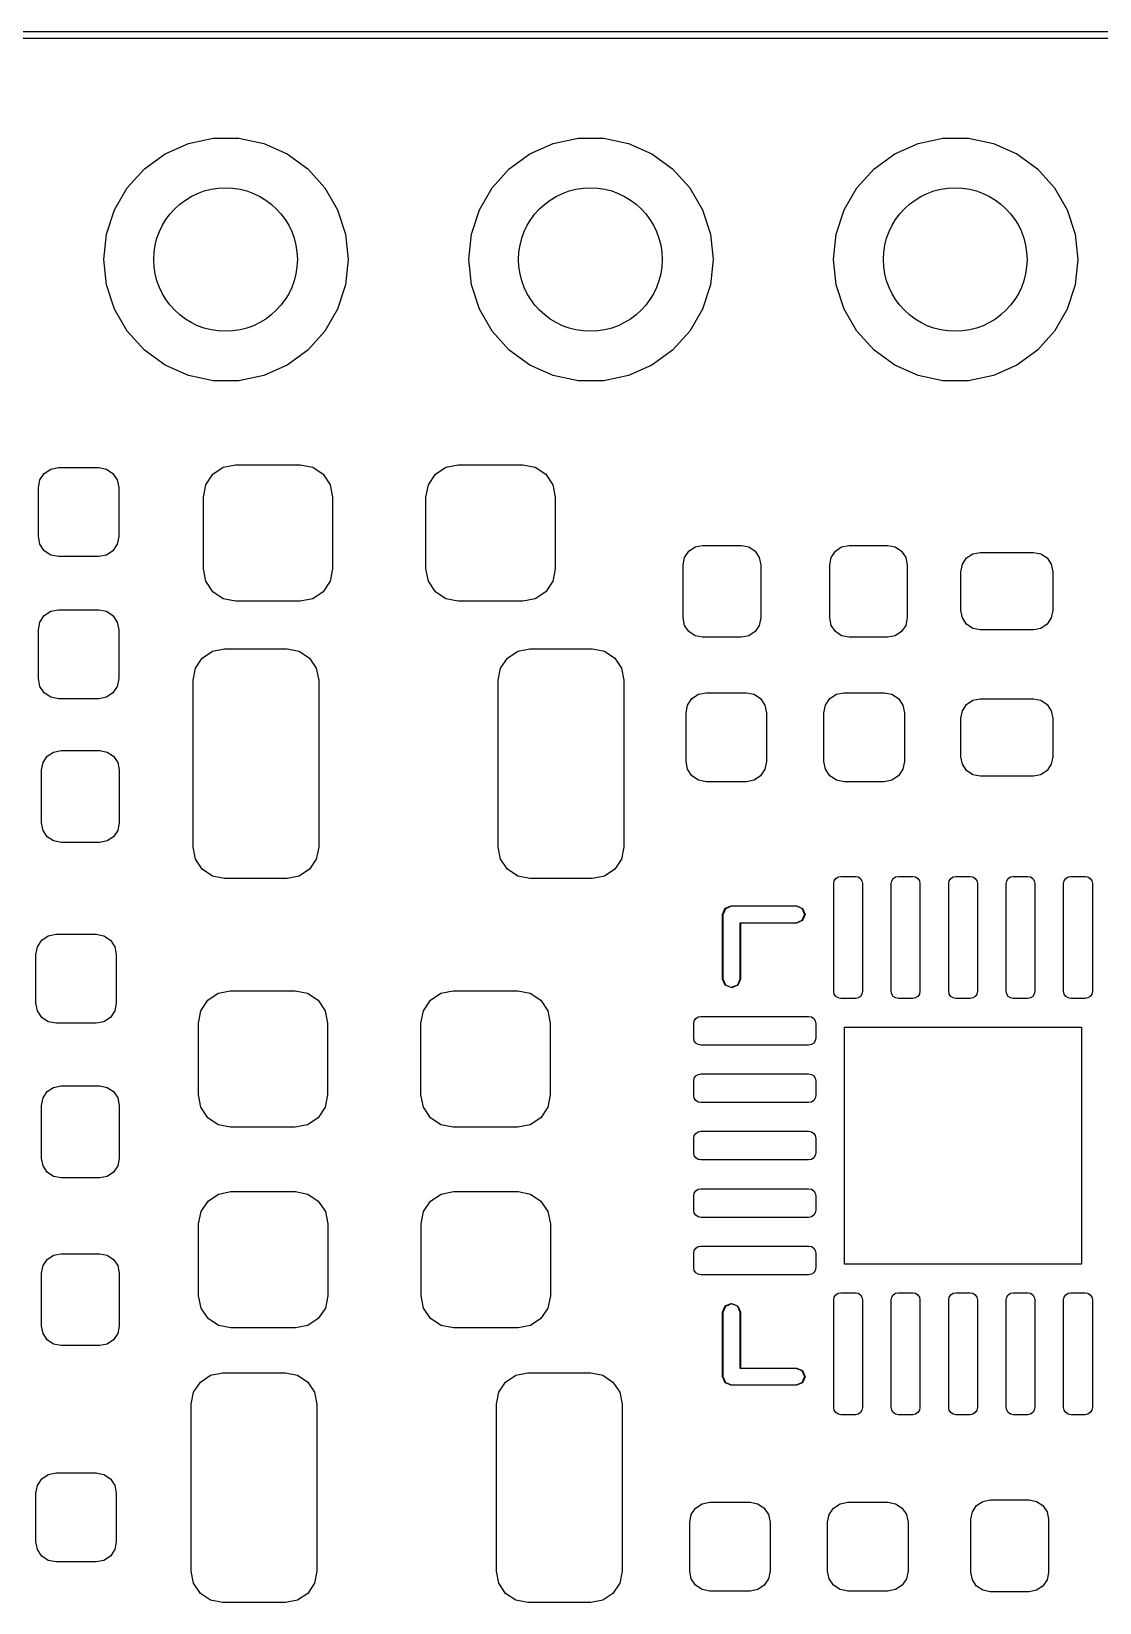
# Model space of a CAD drawing. Extents: x -4.6 to 74, y -9.9 to 22.
# Drawn here: x 10.27 to 17.7, y 11.04 to 21.96 of the extents above; entities that cross this region are included whole.
import ezdxf

# ---------------------------------------------------------------- set-up
doc = ezdxf.new("R2010")
doc.units = 0
doc.header["$MEASUREMENT"] = 0
doc.layers.get('0').update_dxf_attribs({"color": 252, "linetype": 'CONTINUOUS'})
doc.layers.add('BLACK', color=140, linetype='CONTINUOUS')
doc.layers.get('0').off()

# ---------------------------------------------------------------- blocks, each defined once
blk = doc.blocks.new('Tang_Nano_9K_3672-F_Mask')
at = {"layer": 'BLACK', "linetype": 'Continuous'}
for p, q in [((4.29859, -3.02277), (4.30498, -3.01993)), ((4.30498, -3.01993), (4.31182, -3.01847)), ((4.31182, -3.01847), (4.31882, -3.01847)), ((4.31882, -3.01847), (4.32566, -3.01993)), ((4.32566, -3.01993), (4.33206, -3.02277)), ((4.39859, -3.02277), (4.40498, -3.01993)), ((4.40498, -3.01993), (4.41183, -3.01847)), ((4.41183, -3.01847), (4.41882, -3.01847)), ((4.41882, -3.01847), (4.42566, -3.01993)), ((4.42566, -3.01993), (4.43206, -3.02277)), ((4.49859, -3.02277), (4.50498, -3.01993)), ((4.50498, -3.01993), (4.51182, -3.01847)), ((4.51182, -3.01847), (4.51882, -3.01847)), ((4.51882, -3.01847), (4.52566, -3.01993)), ((4.52566, -3.01993), (4.53206, -3.02277)), ((4.29293, -3.02689), (4.29859, -3.02277)), ((4.33206, -3.02277), (4.33772, -3.02689)), ((4.39293, -3.02689), (4.39859, -3.02277)), ((4.43206, -3.02277), (4.43772, -3.02689)), ((4.49293, -3.02689), (4.49859, -3.02277)), ((4.53206, -3.02277), (4.53772, -3.02689)), ((4.28825, -3.03209), (4.29293, -3.02689)), ((4.33772, -3.02689), (4.3424, -3.03209)), ((4.38825, -3.03209), (4.39293, -3.02689)), ((4.43772, -3.02689), (4.4424, -3.03209)), ((4.48825, -3.03209), (4.49293, -3.02689)), ((4.53772, -3.02689), (4.5424, -3.03209)), ((4.28475, -3.03814), (4.28825, -3.03209)), ((4.3424, -3.03209), (4.34589, -3.03814)), ((4.38475, -3.03814), (4.38825, -3.03209)), ((4.4424, -3.03209), (4.44589, -3.03814)), ((4.48475, -3.03814), (4.48825, -3.03209)), ((4.5424, -3.03209), (4.54589, -3.03814)), ((4.28259, -3.0448), (4.28475, -3.03814)), ((4.34589, -3.03814), (4.34806, -3.0448)), ((4.38259, -3.0448), (4.38475, -3.03814)), ((4.44589, -3.03814), (4.44806, -3.0448)), ((4.48259, -3.0448), (4.48475, -3.03814)), ((4.54589, -3.03814), (4.54806, -3.0448)), ((4.28186, -3.05176), (4.28259, -3.0448)), ((4.34806, -3.0448), (4.34879, -3.05176)), ((4.38186, -3.05176), (4.38259, -3.0448)), ((4.44806, -3.0448), (4.44879, -3.05176)), ((4.48186, -3.05176), (4.48259, -3.0448)), ((4.54806, -3.0448), (4.54879, -3.05176)), ((4.28259, -3.05871), (4.28186, -3.05176)), ((4.34879, -3.05176), (4.34806, -3.05871)), ((4.38259, -3.05871), (4.38186, -3.05176)), ((4.44879, -3.05176), (4.44806, -3.05871)), ((4.48259, -3.05871), (4.48186, -3.05176)), ((4.54879, -3.05176), (4.54806, -3.05871)), ((4.28475, -3.06537), (4.28259, -3.05871)), ((4.34806, -3.05871), (4.34589, -3.06537)), ((4.38475, -3.06537), (4.38259, -3.05871)), ((4.44806, -3.05871), (4.44589, -3.06537)), ((4.48475, -3.06537), (4.48259, -3.05871)), ((4.54806, -3.05871), (4.54589, -3.06537)), ((4.28825, -3.07143), (4.28475, -3.06537)), ((4.34589, -3.06537), (4.3424, -3.07143)), ((4.38825, -3.07143), (4.38475, -3.06537)), ((4.44589, -3.06537), (4.4424, -3.07143)), ((4.48825, -3.07143), (4.48475, -3.06537)), ((4.54589, -3.06537), (4.5424, -3.07143)), ((4.29293, -3.07662), (4.28825, -3.07143)), ((4.3424, -3.07143), (4.33772, -3.07662)), ((4.39293, -3.07662), (4.38825, -3.07143)), ((4.4424, -3.07143), (4.43772, -3.07662)), ((4.49293, -3.07662), (4.48825, -3.07143)), ((4.5424, -3.07143), (4.53772, -3.07662)), ((4.29859, -3.08074), (4.29293, -3.07662)), ((4.33772, -3.07662), (4.33206, -3.08074)), ((4.39859, -3.08074), (4.39293, -3.07662)), ((4.43772, -3.07662), (4.43206, -3.08074)), ((4.49859, -3.08074), (4.49293, -3.07662)), ((4.53772, -3.07662), (4.53206, -3.08074)), ((4.30498, -3.08358), (4.29859, -3.08074)), ((4.33206, -3.08074), (4.32566, -3.08358)), ((4.40498, -3.08358), (4.39859, -3.08074)), ((4.43206, -3.08074), (4.42566, -3.08358)), ((4.50498, -3.08358), (4.49859, -3.08074)), ((4.53206, -3.08074), (4.52566, -3.08358)), ((4.31182, -3.08504), (4.30498, -3.08358)), ((4.31882, -3.08504), (4.31182, -3.08504)), ((4.32566, -3.08358), (4.31882, -3.08504)), ((4.41183, -3.08504), (4.40498, -3.08358)), ((4.41882, -3.08504), (4.41183, -3.08504)), ((4.42566, -3.08358), (4.41882, -3.08504)), ((4.51182, -3.08504), (4.50498, -3.08358)), ((4.51882, -3.08504), (4.51182, -3.08504)), ((4.52566, -3.08358), (4.51882, -3.08504)), ((4.26429, -3.1122), (4.26549, -3.11041)), ((4.26549, -3.11041), (4.26728, -3.10921)), ((4.26728, -3.10921), (4.26939, -3.1088)), ((4.26939, -3.1088), (4.28041, -3.1088)), ((4.28041, -3.1088), (4.28252, -3.10921)), ((4.28252, -3.10921), (4.28431, -3.11041)), ((4.28431, -3.11041), (4.2855, -3.1122)), ((4.30977, -3.11352), (4.31169, -3.11065)), ((4.31169, -3.11065), (4.31456, -3.10873)), ((4.31456, -3.10873), (4.31795, -3.10806)), ((4.31795, -3.10806), (4.33567, -3.10806)), ((4.33567, -3.10806), (4.33906, -3.10873)), ((4.33906, -3.10873), (4.34193, -3.11065)), ((4.34193, -3.11065), (4.34385, -3.11352)), ((4.37079, -3.11352), (4.37271, -3.11065)), ((4.37271, -3.11065), (4.37559, -3.10873)), ((4.37559, -3.10873), (4.37898, -3.10806)), ((4.37898, -3.10806), (4.39669, -3.10806)), ((4.39669, -3.10806), (4.40008, -3.10873)), ((4.40008, -3.10873), (4.40296, -3.11065)), ((4.40296, -3.11065), (4.40488, -3.11352)), ((4.26387, -3.11431), (4.26429, -3.1122)), ((4.26387, -3.12769), (4.26387, -3.11431)), ((4.2855, -3.1122), (4.28592, -3.11431)), ((4.28592, -3.11431), (4.28592, -3.12769)), ((4.30909, -3.11691), (4.30977, -3.11352)), ((4.34385, -3.11352), (4.34453, -3.11691)), ((4.37012, -3.11691), (4.37079, -3.11352)), ((4.40488, -3.11352), (4.40555, -3.11691)), ((4.30909, -3.1366), (4.30909, -3.11691)), ((4.34453, -3.11691), (4.34453, -3.1366)), ((4.37012, -3.1366), (4.37012, -3.11691)), ((4.40555, -3.11691), (4.40555, -3.1366)), ((4.26429, -3.1298), (4.26387, -3.12769)), ((4.28592, -3.12769), (4.2855, -3.1298)), ((4.26549, -3.13159), (4.26429, -3.1298)), ((4.26728, -3.13279), (4.26549, -3.13159)), ((4.28431, -3.13159), (4.28252, -3.13279)), ((4.2855, -3.1298), (4.28431, -3.13159)), ((4.44102, -3.13344), (4.44217, -3.13171)), ((4.44217, -3.13171), (4.4439, -3.13056)), ((4.4439, -3.13056), (4.44593, -3.13016)), ((4.44593, -3.13016), (4.45656, -3.13016)), ((4.45656, -3.13016), (4.45859, -3.13056)), ((4.45859, -3.13056), (4.46032, -3.13171)), ((4.46032, -3.13171), (4.46147, -3.13344)), ((4.48118, -3.13344), (4.48233, -3.13171)), ((4.48233, -3.13171), (4.48405, -3.13056)), ((4.48405, -3.13056), (4.48609, -3.13016)), ((4.48609, -3.13016), (4.49672, -3.13016)), ((4.49672, -3.13016), (4.49875, -3.13056)), ((4.49875, -3.13056), (4.50047, -3.13171)), ((4.50047, -3.13171), (4.50163, -3.13344)), ((4.51828, -3.1336), (4.52001, -3.13245)), ((4.52001, -3.13245), (4.52204, -3.13205)), ((4.52204, -3.13205), (4.53661, -3.13205)), ((4.53661, -3.13205), (4.53864, -3.13245)), ((4.53864, -3.13245), (4.54036, -3.1336)), ((4.26939, -3.1332), (4.26728, -3.13279)), ((4.28041, -3.1332), (4.26939, -3.1332)), ((4.28252, -3.13279), (4.28041, -3.1332)), ((4.30977, -3.13999), (4.30909, -3.1366)), ((4.34453, -3.1366), (4.34385, -3.13999)), ((4.37079, -3.13999), (4.37012, -3.1366)), ((4.40555, -3.1366), (4.40488, -3.13999)), ((4.44061, -3.13547), (4.44102, -3.13344)), ((4.44061, -3.15004), (4.44061, -3.13547)), ((4.46147, -3.13344), (4.46187, -3.13547)), ((4.46187, -3.13547), (4.46187, -3.15004)), ((4.48077, -3.13547), (4.48118, -3.13344)), ((4.48077, -3.15004), (4.48077, -3.13547)), ((4.50163, -3.13344), (4.50203, -3.13547)), ((4.50203, -3.13547), (4.50203, -3.15004)), ((4.51672, -3.13736), (4.51713, -3.13533)), ((4.51713, -3.13533), (4.51828, -3.1336)), ((4.54036, -3.1336), (4.54152, -3.13533)), ((4.54152, -3.13533), (4.54192, -3.13736)), ((4.31169, -3.14286), (4.30977, -3.13999)), ((4.34385, -3.13999), (4.34193, -3.14286)), ((4.37271, -3.14286), (4.37079, -3.13999)), ((4.40488, -3.13999), (4.40296, -3.14286)), ((4.51672, -3.14799), (4.51672, -3.13736)), ((4.54192, -3.13736), (4.54192, -3.14799)), ((4.31456, -3.14478), (4.31169, -3.14286)), ((4.31795, -3.14546), (4.31456, -3.14478)), ((4.33567, -3.14546), (4.31795, -3.14546)), ((4.33906, -3.14478), (4.33567, -3.14546)), ((4.34193, -3.14286), (4.33906, -3.14478)), ((4.37559, -3.14478), (4.37271, -3.14286)), ((4.37898, -3.14546), (4.37559, -3.14478)), ((4.39669, -3.14546), (4.37898, -3.14546)), ((4.40008, -3.14478), (4.39669, -3.14546)), ((4.40296, -3.14286), (4.40008, -3.14478)), ((4.26429, -3.1512), (4.26549, -3.14941)), ((4.26549, -3.14941), (4.26728, -3.14821)), ((4.26728, -3.14821), (4.26939, -3.1478)), ((4.26939, -3.1478), (4.28041, -3.1478)), ((4.28041, -3.1478), (4.28252, -3.14821)), ((4.28252, -3.14821), (4.28431, -3.14941)), ((4.28431, -3.14941), (4.2855, -3.1512)), ((4.51713, -3.15003), (4.51672, -3.14799)), ((4.54192, -3.14799), (4.54152, -3.15003)), ((4.26387, -3.15331), (4.26429, -3.1512)), ((4.26387, -3.16669), (4.26387, -3.15331)), ((4.2855, -3.1512), (4.28592, -3.15331)), ((4.28592, -3.15331), (4.28592, -3.16669)), ((4.44102, -3.15207), (4.44061, -3.15004)), ((4.44217, -3.1538), (4.44102, -3.15207)), ((4.4439, -3.15495), (4.44217, -3.1538)), ((4.46032, -3.1538), (4.45859, -3.15495)), ((4.46147, -3.15207), (4.46032, -3.1538)), ((4.46187, -3.15004), (4.46147, -3.15207)), ((4.48118, -3.15207), (4.48077, -3.15004)), ((4.48233, -3.1538), (4.48118, -3.15207)), ((4.48405, -3.15495), (4.48233, -3.1538)), ((4.50047, -3.1538), (4.49875, -3.15495)), ((4.50163, -3.15207), (4.50047, -3.1538)), ((4.50203, -3.15004), (4.50163, -3.15207)), ((4.51828, -3.15175), (4.51713, -3.15003)), ((4.52001, -3.1529), (4.51828, -3.15175)), ((4.52204, -3.15331), (4.52001, -3.1529)), ((4.53661, -3.15331), (4.52204, -3.15331)), ((4.53864, -3.1529), (4.53661, -3.15331)), ((4.54036, -3.15175), (4.53864, -3.1529)), ((4.54152, -3.15003), (4.54036, -3.15175)), ((4.31158, -3.15916), (4.31488, -3.1585)), ((4.31488, -3.1585), (4.3321, -3.1585)), ((4.3321, -3.1585), (4.3354, -3.15916)), ((4.39525, -3.15916), (4.39854, -3.1585)), ((4.39854, -3.1585), (4.41577, -3.1585)), ((4.41577, -3.1585), (4.41906, -3.15916)), ((4.44593, -3.15535), (4.4439, -3.15495)), ((4.45656, -3.15535), (4.44593, -3.15535)), ((4.45859, -3.15495), (4.45656, -3.15535)), ((4.48609, -3.15535), (4.48405, -3.15495)), ((4.49672, -3.15535), (4.48609, -3.15535)), ((4.49875, -3.15495), (4.49672, -3.15535)), ((4.30692, -3.16382), (4.30879, -3.16103)), ((4.30879, -3.16103), (4.31158, -3.15916)), ((4.3354, -3.15916), (4.33819, -3.16103)), ((4.33819, -3.16103), (4.34006, -3.16382)), ((4.39058, -3.16382), (4.39245, -3.16103)), ((4.39245, -3.16103), (4.39525, -3.15916)), ((4.41906, -3.15916), (4.42186, -3.16103)), ((4.42186, -3.16103), (4.42372, -3.16382)), ((4.26429, -3.1688), (4.26387, -3.16669)), ((4.28592, -3.16669), (4.2855, -3.1688)), ((4.30627, -3.16712), (4.30692, -3.16382)), ((4.30627, -3.21288), (4.30627, -3.16712)), ((4.34006, -3.16382), (4.34072, -3.16712)), ((4.34072, -3.16712), (4.34072, -3.21288)), ((4.38993, -3.16712), (4.39058, -3.16382)), ((4.38993, -3.21288), (4.38993, -3.16712)), ((4.42372, -3.16382), (4.42438, -3.16712)), ((4.42438, -3.16712), (4.42438, -3.21288)), ((4.26549, -3.17059), (4.26429, -3.1688)), ((4.26728, -3.17179), (4.26549, -3.17059)), ((4.28431, -3.17059), (4.28252, -3.17179)), ((4.2855, -3.1688), (4.28431, -3.17059)), ((4.44302, -3.17217), (4.4448, -3.17097)), ((4.4448, -3.17097), (4.44691, -3.17055)), ((4.44691, -3.17055), (4.45794, -3.17055)), ((4.45794, -3.17055), (4.46005, -3.17097)), ((4.46005, -3.17097), (4.46183, -3.17217)), ((4.48081, -3.17217), (4.4826, -3.17097)), ((4.4826, -3.17097), (4.48471, -3.17055)), ((4.48471, -3.17055), (4.49573, -3.17055)), ((4.49573, -3.17055), (4.49784, -3.17097)), ((4.49784, -3.17097), (4.49963, -3.17217)), ((4.26939, -3.1722), (4.26728, -3.17179)), ((4.28041, -3.1722), (4.26939, -3.1722)), ((4.28252, -3.17179), (4.28041, -3.1722)), ((4.4414, -3.17606), (4.44182, -3.17395)), ((4.44182, -3.17395), (4.44302, -3.17217)), ((4.46183, -3.17217), (4.46303, -3.17395)), ((4.46303, -3.17395), (4.46345, -3.17606)), ((4.4792, -3.17606), (4.47962, -3.17395)), ((4.47962, -3.17395), (4.48081, -3.17217)), ((4.49963, -3.17217), (4.50082, -3.17395)), ((4.50082, -3.17395), (4.50124, -3.17606)), ((4.51672, -3.17752), (4.51713, -3.17549)), ((4.51713, -3.17549), (4.51828, -3.17376)), ((4.51828, -3.17376), (4.52001, -3.17261)), ((4.52001, -3.17261), (4.52204, -3.1722)), ((4.52204, -3.1722), (4.53661, -3.1722)), ((4.53661, -3.1722), (4.53864, -3.17261)), ((4.53864, -3.17261), (4.54036, -3.17376)), ((4.54036, -3.17376), (4.54152, -3.17549)), ((4.54152, -3.17549), (4.54192, -3.17752)), ((4.4414, -3.18945), (4.4414, -3.17606)), ((4.46345, -3.17606), (4.46345, -3.18945)), ((4.4792, -3.18945), (4.4792, -3.17606)), ((4.50124, -3.17606), (4.50124, -3.18945)), ((4.51672, -3.18815), (4.51672, -3.17752)), ((4.54192, -3.17752), (4.54192, -3.18815)), ((4.26518, -3.18968), (4.26633, -3.18796)), ((4.26633, -3.18796), (4.26805, -3.18681)), ((4.26805, -3.18681), (4.27009, -3.1864)), ((4.27009, -3.1864), (4.28072, -3.1864)), ((4.28072, -3.1864), (4.28275, -3.18681)), ((4.28275, -3.18681), (4.28447, -3.18796)), ((4.28447, -3.18796), (4.28563, -3.18968)), ((4.51713, -3.19018), (4.51672, -3.18815)), ((4.54192, -3.18815), (4.54152, -3.19018)), ((4.26477, -3.19172), (4.26518, -3.18968)), ((4.26477, -3.20628), (4.26477, -3.19172)), ((4.28563, -3.18968), (4.28603, -3.19172)), ((4.28603, -3.19172), (4.28603, -3.20628)), ((4.44182, -3.19156), (4.4414, -3.18945)), ((4.44302, -3.19335), (4.44182, -3.19156)), ((4.46303, -3.19156), (4.46183, -3.19335)), ((4.46345, -3.18945), (4.46303, -3.19156)), ((4.47962, -3.19156), (4.4792, -3.18945)), ((4.48081, -3.19335), (4.47962, -3.19156)), ((4.50082, -3.19156), (4.49963, -3.19335)), ((4.50124, -3.18945), (4.50082, -3.19156)), ((4.51828, -3.19191), (4.51713, -3.19018)), ((4.52001, -3.19306), (4.51828, -3.19191)), ((4.54036, -3.19191), (4.53864, -3.19306)), ((4.54152, -3.19018), (4.54036, -3.19191)), ((4.4448, -3.19454), (4.44302, -3.19335)), ((4.44691, -3.19496), (4.4448, -3.19454)), ((4.45794, -3.19496), (4.44691, -3.19496)), ((4.46005, -3.19454), (4.45794, -3.19496)), ((4.46183, -3.19335), (4.46005, -3.19454)), ((4.4826, -3.19454), (4.48081, -3.19335)), ((4.48471, -3.19496), (4.4826, -3.19454)), ((4.49573, -3.19496), (4.48471, -3.19496)), ((4.49784, -3.19454), (4.49573, -3.19496)), ((4.49963, -3.19335), (4.49784, -3.19454)), ((4.52204, -3.19346), (4.52001, -3.19306)), ((4.53661, -3.19346), (4.52204, -3.19346)), ((4.53864, -3.19306), (4.53661, -3.19346)), ((4.26518, -3.20832), (4.26477, -3.20628)), ((4.26633, -3.21004), (4.26518, -3.20832)), ((4.26805, -3.21119), (4.26633, -3.21004)), ((4.28447, -3.21004), (4.28275, -3.21119)), ((4.28563, -3.20832), (4.28447, -3.21004)), ((4.28603, -3.20628), (4.28563, -3.20832)), ((4.27009, -3.2116), (4.26805, -3.21119)), ((4.28072, -3.2116), (4.27009, -3.2116)), ((4.28275, -3.21119), (4.28072, -3.2116)), ((4.30692, -3.21618), (4.30627, -3.21288)), ((4.34072, -3.21288), (4.34006, -3.21618)), ((4.39058, -3.21618), (4.38993, -3.21288)), ((4.42438, -3.21288), (4.42372, -3.21618)), ((4.30879, -3.21897), (4.30692, -3.21618)), ((4.34006, -3.21618), (4.33819, -3.21897)), ((4.39245, -3.21897), (4.39058, -3.21618)), ((4.42372, -3.21618), (4.42186, -3.21897)), ((4.31158, -3.22084), (4.30879, -3.21897)), ((4.31488, -3.2215), (4.31158, -3.22084)), ((4.3321, -3.2215), (4.31488, -3.2215)), ((4.3354, -3.22084), (4.3321, -3.2215)), ((4.33819, -3.21897), (4.3354, -3.22084)), ((4.39525, -3.22084), (4.39245, -3.21897)), ((4.39854, -3.2215), (4.39525, -3.22084)), ((4.41577, -3.2215), (4.39854, -3.2215)), ((4.41906, -3.22084), (4.41577, -3.2215)), ((4.42186, -3.21897), (4.41906, -3.22084)), ((4.48189, -3.22291), (4.48204, -3.22215)), ((4.48189, -3.25243), (4.48189, -3.22291)), ((4.48204, -3.22215), (4.48247, -3.22151)), ((4.48247, -3.22151), (4.4831, -3.22109)), ((4.4831, -3.22109), (4.48386, -3.22094)), ((4.48386, -3.22094), (4.4878, -3.22094)), ((4.4878, -3.22094), (4.48855, -3.22109)), ((4.48855, -3.22109), (4.48919, -3.22151)), ((4.48919, -3.22151), (4.48961, -3.22215)), ((4.48961, -3.22215), (4.48976, -3.22291)), ((4.48976, -3.22291), (4.48976, -3.25243)), ((4.49764, -3.22291), (4.49779, -3.22215)), ((4.49764, -3.25243), (4.49764, -3.22291)), ((4.49779, -3.22215), (4.49821, -3.22151)), ((4.49821, -3.22151), (4.49885, -3.22109)), ((4.49885, -3.22109), (4.49961, -3.22094)), ((4.49961, -3.22094), (4.50354, -3.22094)), ((4.50354, -3.22094), (4.5043, -3.22109)), ((4.5043, -3.22109), (4.50494, -3.22151)), ((4.50494, -3.22151), (4.50536, -3.22215)), ((4.50536, -3.22215), (4.50551, -3.22291)), ((4.50551, -3.22291), (4.50551, -3.25243)), ((4.51339, -3.22291), (4.51354, -3.22215)), ((4.51339, -3.25243), (4.51339, -3.22291)), ((4.51354, -3.22215), (4.51396, -3.22151)), ((4.51396, -3.22151), (4.5146, -3.22109)), ((4.5146, -3.22109), (4.51535, -3.22094)), ((4.51535, -3.22094), (4.51929, -3.22094)), ((4.51929, -3.22094), (4.52004, -3.22109)), ((4.52004, -3.22109), (4.52068, -3.22151)), ((4.52068, -3.22151), (4.52111, -3.22215)), ((4.52111, -3.22215), (4.52126, -3.22291)), ((4.52126, -3.22291), (4.52126, -3.25243)), ((4.52913, -3.22291), (4.52928, -3.22215)), ((4.52913, -3.25243), (4.52913, -3.22291)), ((4.52928, -3.22215), (4.52971, -3.22151)), ((4.52971, -3.22151), (4.53035, -3.22109)), ((4.53035, -3.22109), (4.5311, -3.22094)), ((4.5311, -3.22094), (4.53504, -3.22094)), ((4.53504, -3.22094), (4.53579, -3.22109)), ((4.53579, -3.22109), (4.53643, -3.22151)), ((4.53643, -3.22151), (4.53686, -3.22215)), ((4.53686, -3.22215), (4.53701, -3.22291)), ((4.53701, -3.22291), (4.53701, -3.25243)), ((4.54488, -3.22291), (4.54503, -3.22215)), ((4.54488, -3.25243), (4.54488, -3.22291)), ((4.54503, -3.22215), (4.54546, -3.22151)), ((4.54546, -3.22151), (4.5461, -3.22109)), ((4.5461, -3.22109), (4.54685, -3.22094)), ((4.54685, -3.22094), (4.55079, -3.22094)), ((4.55079, -3.22094), (4.55154, -3.22109)), ((4.55154, -3.22109), (4.55218, -3.22151)), ((4.55218, -3.22151), (4.55261, -3.22215)), ((4.55261, -3.22215), (4.55276, -3.22291)), ((4.55276, -3.22291), (4.55276, -3.25243)), ((4.2632, -3.24231), (4.26362, -3.2402)), ((4.26362, -3.2402), (4.26481, -3.23841)), ((4.26481, -3.23841), (4.2666, -3.23721)), ((4.2666, -3.23721), (4.26871, -3.2368)), ((4.26871, -3.2368), (4.27973, -3.2368)), ((4.27973, -3.2368), (4.28184, -3.23721)), ((4.28184, -3.23721), (4.28363, -3.23841)), ((4.28363, -3.23841), (4.28482, -3.2402)), ((4.28482, -3.2402), (4.28524, -3.24231)), ((4.2632, -3.25569), (4.2632, -3.24231)), ((4.28524, -3.24231), (4.28524, -3.25569)), ((4.31031, -3.25489), (4.31318, -3.25297)), ((4.31318, -3.25297), (4.31657, -3.2523)), ((4.31657, -3.2523), (4.33429, -3.2523)), ((4.33429, -3.2523), (4.33768, -3.25297)), ((4.33768, -3.25297), (4.34056, -3.25489)), ((4.37133, -3.25489), (4.37421, -3.25297)), ((4.37421, -3.25297), (4.3776, -3.2523)), ((4.3776, -3.2523), (4.39531, -3.2523)), ((4.39531, -3.2523), (4.3987, -3.25297)), ((4.3987, -3.25297), (4.40158, -3.25489)), ((4.48204, -3.25319), (4.48189, -3.25243)), ((4.48247, -3.25382), (4.48204, -3.25319)), ((4.48961, -3.25319), (4.48919, -3.25382)), ((4.48976, -3.25243), (4.48961, -3.25319)), ((4.49779, -3.25319), (4.49764, -3.25243)), ((4.49821, -3.25382), (4.49779, -3.25319)), ((4.50536, -3.25319), (4.50494, -3.25382)), ((4.50551, -3.25243), (4.50536, -3.25319)), ((4.51354, -3.25319), (4.51339, -3.25243)), ((4.51396, -3.25382), (4.51354, -3.25319)), ((4.52111, -3.25319), (4.52068, -3.25382)), ((4.52126, -3.25243), (4.52111, -3.25319)), ((4.52928, -3.25319), (4.52913, -3.25243)), ((4.52971, -3.25382), (4.52928, -3.25319)), ((4.53686, -3.25319), (4.53643, -3.25382)), ((4.53701, -3.25243), (4.53686, -3.25319)), ((4.54503, -3.25319), (4.54488, -3.25243)), ((4.54546, -3.25382), (4.54503, -3.25319)), ((4.55261, -3.25319), (4.55218, -3.25382)), ((4.55276, -3.25243), (4.55261, -3.25319)), ((4.26362, -3.2578), (4.2632, -3.25569)), ((4.28524, -3.25569), (4.28482, -3.2578)), ((4.30839, -3.25777), (4.31031, -3.25489)), ((4.34056, -3.25489), (4.34248, -3.25777)), ((4.36941, -3.25777), (4.37133, -3.25489)), ((4.40158, -3.25489), (4.4035, -3.25777)), ((4.4831, -3.25425), (4.48247, -3.25382)), ((4.48386, -3.2544), (4.4831, -3.25425)), ((4.4878, -3.2544), (4.48386, -3.2544)), ((4.48855, -3.25425), (4.4878, -3.2544)), ((4.48919, -3.25382), (4.48855, -3.25425)), ((4.49885, -3.25425), (4.49821, -3.25382)), ((4.49961, -3.2544), (4.49885, -3.25425)), ((4.50354, -3.2544), (4.49961, -3.2544)), ((4.5043, -3.25425), (4.50354, -3.2544)), ((4.50494, -3.25382), (4.5043, -3.25425)), ((4.5146, -3.25425), (4.51396, -3.25382)), ((4.51535, -3.2544), (4.5146, -3.25425)), ((4.51929, -3.2544), (4.51535, -3.2544)), ((4.52004, -3.25425), (4.51929, -3.2544)), ((4.52068, -3.25382), (4.52004, -3.25425)), ((4.53035, -3.25425), (4.52971, -3.25382)), ((4.5311, -3.2544), (4.53035, -3.25425)), ((4.53504, -3.2544), (4.5311, -3.2544)), ((4.53579, -3.25425), (4.53504, -3.2544)), ((4.53643, -3.25382), (4.53579, -3.25425)), ((4.5461, -3.25425), (4.54546, -3.25382)), ((4.54685, -3.2544), (4.5461, -3.25425)), ((4.55079, -3.2544), (4.54685, -3.2544)), ((4.55154, -3.25425), (4.55079, -3.2544)), ((4.55218, -3.25382), (4.55154, -3.25425)), ((4.26481, -3.25959), (4.26362, -3.2578)), ((4.2666, -3.26079), (4.26481, -3.25959)), ((4.26871, -3.2612), (4.2666, -3.26079)), ((4.27973, -3.2612), (4.26871, -3.2612)), ((4.28184, -3.26079), (4.27973, -3.2612)), ((4.28363, -3.25959), (4.28184, -3.26079)), ((4.28482, -3.2578), (4.28363, -3.25959)), ((4.30772, -3.26116), (4.30839, -3.25777)), ((4.30772, -3.28084), (4.30772, -3.26116)), ((4.34248, -3.25777), (4.34315, -3.26116)), ((4.34315, -3.26116), (4.34315, -3.28084)), ((4.36874, -3.26116), (4.36941, -3.25777)), ((4.36874, -3.28084), (4.36874, -3.26116)), ((4.4035, -3.25777), (4.40417, -3.26116)), ((4.40417, -3.26116), (4.40417, -3.28084)), ((4.4435, -3.26129), (4.44365, -3.26054)), ((4.4435, -3.26523), (4.4435, -3.26129)), ((4.44365, -3.26054), (4.44408, -3.2599)), ((4.44408, -3.2599), (4.44472, -3.25947)), ((4.44472, -3.25947), (4.44547, -3.25932)), ((4.44547, -3.25932), (4.475, -3.25932)), ((4.475, -3.25932), (4.47575, -3.25947)), ((4.47575, -3.25947), (4.47639, -3.2599)), ((4.47639, -3.2599), (4.47682, -3.26054)), ((4.47682, -3.26054), (4.47697, -3.26129)), ((4.47697, -3.26129), (4.47697, -3.26523)), ((4.44365, -3.26598), (4.4435, -3.26523)), ((4.44408, -3.26662), (4.44365, -3.26598)), ((4.47682, -3.26598), (4.47639, -3.26662)), ((4.47697, -3.26523), (4.47682, -3.26598)), ((4.48484, -3.32724), (4.48484, -3.26228)), ((4.48484, -3.26228), (4.5498, -3.26228)), ((4.5498, -3.26228), (4.5498, -3.32724)), ((4.44472, -3.26705), (4.44408, -3.26662)), ((4.44547, -3.2672), (4.44472, -3.26705)), ((4.475, -3.2672), (4.44547, -3.2672)), ((4.47575, -3.26705), (4.475, -3.2672)), ((4.47639, -3.26662), (4.47575, -3.26705)), ((4.26633, -3.27996), (4.26805, -3.27881)), ((4.26805, -3.27881), (4.27009, -3.2784)), ((4.27009, -3.2784), (4.28072, -3.2784)), ((4.28072, -3.2784), (4.28275, -3.27881)), ((4.28275, -3.27881), (4.28447, -3.27996)), ((4.4435, -3.27704), (4.44365, -3.27629)), ((4.4435, -3.28098), (4.4435, -3.27704)), ((4.44365, -3.27629), (4.44408, -3.27565)), ((4.44408, -3.27565), (4.44472, -3.27522)), ((4.44472, -3.27522), (4.44547, -3.27507)), ((4.44547, -3.27507), (4.475, -3.27507)), ((4.475, -3.27507), (4.47575, -3.27522)), ((4.47575, -3.27522), (4.47639, -3.27565)), ((4.47639, -3.27565), (4.47682, -3.27629)), ((4.47682, -3.27629), (4.47697, -3.27704)), ((4.47697, -3.27704), (4.47697, -3.28098)), ((4.26477, -3.28372), (4.26518, -3.28168)), ((4.26518, -3.28168), (4.26633, -3.27996)), ((4.28447, -3.27996), (4.28563, -3.28168)), ((4.28563, -3.28168), (4.28603, -3.28372)), ((4.30839, -3.28423), (4.30772, -3.28084)), ((4.34315, -3.28084), (4.34248, -3.28423)), ((4.36941, -3.28423), (4.36874, -3.28084)), ((4.40417, -3.28084), (4.4035, -3.28423)), ((4.44365, -3.28173), (4.4435, -3.28098)), ((4.44408, -3.28237), (4.44365, -3.28173)), ((4.44472, -3.2828), (4.44408, -3.28237)), ((4.44547, -3.28294), (4.44472, -3.2828)), ((4.475, -3.28294), (4.44547, -3.28294)), ((4.47575, -3.2828), (4.475, -3.28294)), ((4.47639, -3.28237), (4.47575, -3.2828)), ((4.47682, -3.28173), (4.47639, -3.28237)), ((4.47697, -3.28098), (4.47682, -3.28173)), ((4.26477, -3.29828), (4.26477, -3.28372)), ((4.28603, -3.28372), (4.28603, -3.29828)), ((4.31031, -3.28711), (4.30839, -3.28423)), ((4.31318, -3.28903), (4.31031, -3.28711)), ((4.34056, -3.28711), (4.33768, -3.28903)), ((4.34248, -3.28423), (4.34056, -3.28711)), ((4.37133, -3.28711), (4.36941, -3.28423)), ((4.37421, -3.28903), (4.37133, -3.28711)), ((4.40158, -3.28711), (4.3987, -3.28903)), ((4.4035, -3.28423), (4.40158, -3.28711)), ((4.31657, -3.2897), (4.31318, -3.28903)), ((4.33429, -3.2897), (4.31657, -3.2897)), ((4.33768, -3.28903), (4.33429, -3.2897)), ((4.3776, -3.2897), (4.37421, -3.28903)), ((4.39531, -3.2897), (4.3776, -3.2897)), ((4.3987, -3.28903), (4.39531, -3.2897)), ((4.4435, -3.29279), (4.44365, -3.29203)), ((4.44365, -3.29203), (4.44408, -3.2914)), ((4.44408, -3.2914), (4.44472, -3.29097)), ((4.44472, -3.29097), (4.44547, -3.29082)), ((4.44547, -3.29082), (4.475, -3.29082)), ((4.475, -3.29082), (4.47575, -3.29097)), ((4.47575, -3.29097), (4.47639, -3.2914)), ((4.47639, -3.2914), (4.47682, -3.29203)), ((4.47682, -3.29203), (4.47697, -3.29279)), ((4.4435, -3.29672), (4.4435, -3.29279)), ((4.47697, -3.29279), (4.47697, -3.29672)), ((4.26518, -3.30032), (4.26477, -3.29828)), ((4.26633, -3.30204), (4.26518, -3.30032)), ((4.28563, -3.30032), (4.28447, -3.30204)), ((4.28603, -3.29828), (4.28563, -3.30032)), ((4.44365, -3.29748), (4.4435, -3.29672)), ((4.44408, -3.29812), (4.44365, -3.29748)), ((4.44472, -3.29854), (4.44408, -3.29812)), ((4.44547, -3.29869), (4.44472, -3.29854)), ((4.475, -3.29869), (4.44547, -3.29869)), ((4.47575, -3.29854), (4.475, -3.29869)), ((4.47639, -3.29812), (4.47575, -3.29854)), ((4.47682, -3.29748), (4.47639, -3.29812)), ((4.47697, -3.29672), (4.47682, -3.29748)), ((4.26805, -3.30319), (4.26633, -3.30204)), ((4.27009, -3.3036), (4.26805, -3.30319)), ((4.28072, -3.3036), (4.27009, -3.3036)), ((4.28275, -3.30319), (4.28072, -3.3036)), ((4.28447, -3.30204), (4.28275, -3.30319)), ((4.31037, -3.30997), (4.31324, -3.30805)), ((4.31324, -3.30805), (4.31663, -3.30738)), ((4.31663, -3.30738), (4.33435, -3.30738)), ((4.33435, -3.30738), (4.33774, -3.30805)), ((4.33774, -3.30805), (4.34061, -3.30997)), ((4.37139, -3.30997), (4.37426, -3.30805)), ((4.37426, -3.30805), (4.37765, -3.30738)), ((4.37765, -3.30738), (4.39537, -3.30738)), ((4.39537, -3.30738), (4.39876, -3.30805)), ((4.39876, -3.30805), (4.40163, -3.30997)), ((4.4435, -3.30854), (4.44365, -3.30778)), ((4.4435, -3.31247), (4.4435, -3.30854)), ((4.44365, -3.30778), (4.44408, -3.30714)), ((4.44408, -3.30714), (4.44472, -3.30672)), ((4.44472, -3.30672), (4.44547, -3.30657)), ((4.44547, -3.30657), (4.475, -3.30657)), ((4.475, -3.30657), (4.47575, -3.30672)), ((4.47575, -3.30672), (4.47639, -3.30714)), ((4.47639, -3.30714), (4.47682, -3.30778)), ((4.47682, -3.30778), (4.47697, -3.30854)), ((4.47697, -3.30854), (4.47697, -3.31247)), ((4.30777, -3.31624), (4.30845, -3.31285)), ((4.30845, -3.31285), (4.31037, -3.30997)), ((4.34061, -3.30997), (4.34253, -3.31285)), ((4.34253, -3.31285), (4.3432, -3.31624)), ((4.3688, -3.31624), (4.36947, -3.31285)), ((4.36947, -3.31285), (4.37139, -3.30997)), ((4.40163, -3.30997), (4.40355, -3.31285)), ((4.40355, -3.31285), (4.40423, -3.31624)), ((4.44365, -3.31323), (4.4435, -3.31247)), ((4.44408, -3.31386), (4.44365, -3.31323)), ((4.47682, -3.31323), (4.47639, -3.31386)), ((4.47697, -3.31247), (4.47682, -3.31323)), ((4.30777, -3.33592), (4.30777, -3.31624)), ((4.3432, -3.31624), (4.3432, -3.33592)), ((4.3688, -3.33592), (4.3688, -3.31624)), ((4.40423, -3.31624), (4.40423, -3.33592)), ((4.44472, -3.31429), (4.44408, -3.31386)), ((4.44547, -3.31444), (4.44472, -3.31429)), ((4.475, -3.31444), (4.44547, -3.31444)), ((4.47575, -3.31429), (4.475, -3.31444)), ((4.47639, -3.31386), (4.47575, -3.31429)), ((4.44472, -3.32246), (4.44547, -3.32231)), ((4.44547, -3.32231), (4.475, -3.32231)), ((4.475, -3.32231), (4.47575, -3.32246)), ((4.26518, -3.32768), (4.26633, -3.32596)), ((4.26633, -3.32596), (4.26805, -3.32481)), ((4.26805, -3.32481), (4.27009, -3.3244)), ((4.27009, -3.3244), (4.28072, -3.3244)), ((4.28072, -3.3244), (4.28275, -3.32481)), ((4.28275, -3.32481), (4.28447, -3.32596)), ((4.28447, -3.32596), (4.28563, -3.32768)), ((4.4435, -3.32428), (4.44365, -3.32353)), ((4.4435, -3.32822), (4.4435, -3.32428)), ((4.44365, -3.32353), (4.44408, -3.32289)), ((4.44408, -3.32289), (4.44472, -3.32246)), ((4.47575, -3.32246), (4.47639, -3.32289)), ((4.47639, -3.32289), (4.47682, -3.32353)), ((4.47682, -3.32353), (4.47697, -3.32428)), ((4.47697, -3.32428), (4.47697, -3.32822)), ((4.26477, -3.32972), (4.26518, -3.32768)), ((4.26477, -3.34428), (4.26477, -3.32972)), ((4.28563, -3.32768), (4.28603, -3.32972)), ((4.28603, -3.32972), (4.28603, -3.34428)), ((4.44365, -3.32897), (4.4435, -3.32822)), ((4.44408, -3.32961), (4.44365, -3.32897)), ((4.44472, -3.33004), (4.44408, -3.32961)), ((4.44547, -3.33019), (4.44472, -3.33004)), ((4.475, -3.33019), (4.44547, -3.33019)), ((4.47575, -3.33004), (4.475, -3.33019)), ((4.47639, -3.32961), (4.47575, -3.33004)), ((4.47682, -3.32897), (4.47639, -3.32961)), ((4.47697, -3.32822), (4.47682, -3.32897)), ((4.5498, -3.32724), (4.48484, -3.32724)), ((4.4831, -3.33526), (4.48386, -3.33511)), ((4.48386, -3.33511), (4.4878, -3.33511)), ((4.4878, -3.33511), (4.48855, -3.33526)), ((4.49885, -3.33526), (4.49961, -3.33511)), ((4.49961, -3.33511), (4.50354, -3.33511)), ((4.50354, -3.33511), (4.5043, -3.33526)), ((4.5146, -3.33526), (4.51535, -3.33511)), ((4.51535, -3.33511), (4.51929, -3.33511)), ((4.51929, -3.33511), (4.52004, -3.33526)), ((4.53035, -3.33526), (4.5311, -3.33511)), ((4.5311, -3.33511), (4.53504, -3.33511)), ((4.53504, -3.33511), (4.53579, -3.33526)), ((4.5461, -3.33526), (4.54685, -3.33511)), ((4.54685, -3.33511), (4.55079, -3.33511)), ((4.55079, -3.33511), (4.55154, -3.33526)), ((4.30845, -3.33931), (4.30777, -3.33592)), ((4.31037, -3.34218), (4.30845, -3.33931)), ((4.34253, -3.33931), (4.34061, -3.34218)), ((4.3432, -3.33592), (4.34253, -3.33931)), ((4.36947, -3.33931), (4.3688, -3.33592)), ((4.37139, -3.34218), (4.36947, -3.33931)), ((4.40355, -3.33931), (4.40163, -3.34218)), ((4.40423, -3.33592), (4.40355, -3.33931)), ((4.48189, -3.33708), (4.48204, -3.33633)), ((4.48189, -3.36661), (4.48189, -3.33708)), ((4.48204, -3.33633), (4.48247, -3.33569)), ((4.48247, -3.33569), (4.4831, -3.33526)), ((4.48855, -3.33526), (4.48919, -3.33569)), ((4.48919, -3.33569), (4.48961, -3.33633)), ((4.48961, -3.33633), (4.48976, -3.33708)), ((4.48976, -3.33708), (4.48976, -3.36661)), ((4.49764, -3.33708), (4.49779, -3.33633)), ((4.49764, -3.36661), (4.49764, -3.33708)), ((4.49779, -3.33633), (4.49821, -3.33569)), ((4.49821, -3.33569), (4.49885, -3.33526)), ((4.5043, -3.33526), (4.50494, -3.33569)), ((4.50494, -3.33569), (4.50536, -3.33633)), ((4.50536, -3.33633), (4.50551, -3.33708)), ((4.50551, -3.33708), (4.50551, -3.36661)), ((4.51339, -3.33708), (4.51354, -3.33633)), ((4.51339, -3.36661), (4.51339, -3.33708)), ((4.51354, -3.33633), (4.51396, -3.33569)), ((4.51396, -3.33569), (4.5146, -3.33526)), ((4.52004, -3.33526), (4.52068, -3.33569)), ((4.52068, -3.33569), (4.52111, -3.33633)), ((4.52111, -3.33633), (4.52126, -3.33708)), ((4.52126, -3.33708), (4.52126, -3.36661)), ((4.52913, -3.33708), (4.52928, -3.33633)), ((4.52913, -3.36661), (4.52913, -3.33708)), ((4.52928, -3.33633), (4.52971, -3.33569)), ((4.52971, -3.33569), (4.53035, -3.33526)), ((4.53579, -3.33526), (4.53643, -3.33569)), ((4.53643, -3.33569), (4.53686, -3.33633)), ((4.53686, -3.33633), (4.53701, -3.33708)), ((4.53701, -3.33708), (4.53701, -3.36661)), ((4.54488, -3.33708), (4.54503, -3.33633)), ((4.54488, -3.36661), (4.54488, -3.33708)), ((4.54503, -3.33633), (4.54546, -3.33569)), ((4.54546, -3.33569), (4.5461, -3.33526)), ((4.55154, -3.33526), (4.55218, -3.33569)), ((4.55218, -3.33569), (4.55261, -3.33633)), ((4.55261, -3.33633), (4.55276, -3.33708)), ((4.55276, -3.33708), (4.55276, -3.36661)), ((4.31324, -3.34411), (4.31037, -3.34218)), ((4.34061, -3.34218), (4.33774, -3.34411)), ((4.37426, -3.34411), (4.37139, -3.34218)), ((4.40163, -3.34218), (4.39876, -3.34411)), ((4.26518, -3.34632), (4.26477, -3.34428)), ((4.26633, -3.34804), (4.26518, -3.34632)), ((4.26805, -3.34919), (4.26633, -3.34804)), ((4.28447, -3.34804), (4.28275, -3.34919)), ((4.28563, -3.34632), (4.28447, -3.34804)), ((4.28603, -3.34428), (4.28563, -3.34632)), ((4.31663, -3.34478), (4.31324, -3.34411)), ((4.33435, -3.34478), (4.31663, -3.34478)), ((4.33774, -3.34411), (4.33435, -3.34478)), ((4.37765, -3.34478), (4.37426, -3.34411)), ((4.39537, -3.34478), (4.37765, -3.34478)), ((4.39876, -3.34411), (4.39537, -3.34478)), ((4.27009, -3.3496), (4.26805, -3.34919)), ((4.28072, -3.3496), (4.27009, -3.3496)), ((4.28275, -3.34919), (4.28072, -3.3496)), ((4.30642, -3.36241), (4.30829, -3.35962)), ((4.30829, -3.35962), (4.31108, -3.35775)), ((4.31108, -3.35775), (4.31438, -3.3571)), ((4.31438, -3.3571), (4.3316, -3.3571)), ((4.3316, -3.3571), (4.3349, -3.35775)), ((4.3349, -3.35775), (4.33769, -3.35962)), ((4.33769, -3.35962), (4.33956, -3.36241)), ((4.39008, -3.36241), (4.39195, -3.35962)), ((4.39195, -3.35962), (4.39475, -3.35775)), ((4.39475, -3.35775), (4.39804, -3.3571)), ((4.39804, -3.3571), (4.41527, -3.3571)), ((4.41527, -3.3571), (4.41856, -3.35775)), ((4.41856, -3.35775), (4.42136, -3.35962)), ((4.42136, -3.35962), (4.42322, -3.36241)), ((4.30577, -3.36571), (4.30642, -3.36241)), ((4.33956, -3.36241), (4.34022, -3.36571)), ((4.38943, -3.36571), (4.39008, -3.36241)), ((4.42322, -3.36241), (4.42388, -3.36571)), ((4.30577, -3.41148), (4.30577, -3.36571)), ((4.34022, -3.36571), (4.34022, -3.41148)), ((4.38943, -3.41148), (4.38943, -3.36571)), ((4.42388, -3.36571), (4.42388, -3.41148)), ((4.48204, -3.36736), (4.48189, -3.36661)), ((4.48247, -3.368), (4.48204, -3.36736)), ((4.4831, -3.36842), (4.48247, -3.368)), ((4.48386, -3.36857), (4.4831, -3.36842)), ((4.4878, -3.36857), (4.48386, -3.36857)), ((4.48855, -3.36842), (4.4878, -3.36857)), ((4.48919, -3.368), (4.48855, -3.36842)), ((4.48961, -3.36736), (4.48919, -3.368)), ((4.48976, -3.36661), (4.48961, -3.36736)), ((4.49779, -3.36736), (4.49764, -3.36661)), ((4.49821, -3.368), (4.49779, -3.36736)), ((4.49885, -3.36842), (4.49821, -3.368)), ((4.49961, -3.36857), (4.49885, -3.36842)), ((4.50354, -3.36857), (4.49961, -3.36857)), ((4.5043, -3.36842), (4.50354, -3.36857)), ((4.50494, -3.368), (4.5043, -3.36842)), ((4.50536, -3.36736), (4.50494, -3.368)), ((4.50551, -3.36661), (4.50536, -3.36736)), ((4.51354, -3.36736), (4.51339, -3.36661)), ((4.51396, -3.368), (4.51354, -3.36736)), ((4.5146, -3.36842), (4.51396, -3.368)), ((4.51535, -3.36857), (4.5146, -3.36842)), ((4.51929, -3.36857), (4.51535, -3.36857)), ((4.52004, -3.36842), (4.51929, -3.36857)), ((4.52068, -3.368), (4.52004, -3.36842)), ((4.52111, -3.36736), (4.52068, -3.368)), ((4.52126, -3.36661), (4.52111, -3.36736)), ((4.52928, -3.36736), (4.52913, -3.36661)), ((4.52971, -3.368), (4.52928, -3.36736)), ((4.53035, -3.36842), (4.52971, -3.368)), ((4.5311, -3.36857), (4.53035, -3.36842)), ((4.53504, -3.36857), (4.5311, -3.36857)), ((4.53579, -3.36842), (4.53504, -3.36857)), ((4.53643, -3.368), (4.53579, -3.36842)), ((4.53686, -3.36736), (4.53643, -3.368)), ((4.53701, -3.36661), (4.53686, -3.36736)), ((4.54503, -3.36736), (4.54488, -3.36661)), ((4.54546, -3.368), (4.54503, -3.36736)), ((4.5461, -3.36842), (4.54546, -3.368)), ((4.54685, -3.36857), (4.5461, -3.36842)), ((4.55079, -3.36857), (4.54685, -3.36857)), ((4.55154, -3.36842), (4.55079, -3.36857)), ((4.55218, -3.368), (4.55154, -3.36842)), ((4.55261, -3.36736), (4.55218, -3.368)), ((4.55276, -3.36661), (4.55261, -3.36736)), ((4.26362, -3.38795), (4.26481, -3.38617)), ((4.26481, -3.38617), (4.2666, -3.38497)), ((4.2666, -3.38497), (4.26871, -3.38455)), ((4.26871, -3.38455), (4.27973, -3.38455)), ((4.27973, -3.38455), (4.28184, -3.38497)), ((4.28184, -3.38497), (4.28363, -3.38617)), ((4.28363, -3.38617), (4.28482, -3.38795)), ((4.2632, -3.39006), (4.26362, -3.38795)), ((4.2632, -3.40345), (4.2632, -3.39006)), ((4.28482, -3.38795), (4.28524, -3.39006)), ((4.28524, -3.39006), (4.28524, -3.40345)), ((4.44282, -3.39595), (4.44402, -3.39417)), ((4.44402, -3.39417), (4.4458, -3.39297)), ((4.4458, -3.39297), (4.44791, -3.39255)), ((4.44791, -3.39255), (4.45894, -3.39255)), ((4.45894, -3.39255), (4.46105, -3.39297)), ((4.46105, -3.39297), (4.46283, -3.39417)), ((4.46283, -3.39417), (4.46403, -3.39595)), ((4.48062, -3.39595), (4.48181, -3.39417)), ((4.48181, -3.39417), (4.4836, -3.39297)), ((4.4836, -3.39297), (4.48571, -3.39255)), ((4.48571, -3.39255), (4.49673, -3.39255)), ((4.49673, -3.39255), (4.49884, -3.39297)), ((4.49884, -3.39297), (4.50063, -3.39417)), ((4.50063, -3.39417), (4.50182, -3.39595)), ((4.51949, -3.39724), (4.51989, -3.39521)), ((4.51989, -3.39521), (4.52104, -3.39349)), ((4.52104, -3.39349), (4.52277, -3.39233)), ((4.52277, -3.39233), (4.5248, -3.39193)), ((4.5248, -3.39193), (4.53543, -3.39193)), ((4.53543, -3.39193), (4.53747, -3.39233)), ((4.53747, -3.39233), (4.53919, -3.39349)), ((4.53919, -3.39349), (4.54034, -3.39521)), ((4.54034, -3.39521), (4.54075, -3.39724)), ((4.4424, -3.39806), (4.44282, -3.39595)), ((4.4424, -3.41145), (4.4424, -3.39806)), ((4.46403, -3.39595), (4.46445, -3.39806)), ((4.46445, -3.39806), (4.46445, -3.41145)), ((4.4802, -3.39806), (4.48062, -3.39595)), ((4.4802, -3.41145), (4.4802, -3.39806)), ((4.50182, -3.39595), (4.50224, -3.39806)), ((4.50224, -3.39806), (4.50224, -3.41145)), ((4.51949, -3.41181), (4.51949, -3.39724)), ((4.54075, -3.39724), (4.54075, -3.41181)), ((4.26362, -3.40556), (4.2632, -3.40345)), ((4.28524, -3.40345), (4.28482, -3.40556)), ((4.26481, -3.40735), (4.26362, -3.40556)), ((4.2666, -3.40854), (4.26481, -3.40735)), ((4.28363, -3.40735), (4.28184, -3.40854)), ((4.28482, -3.40556), (4.28363, -3.40735)), ((4.26871, -3.40896), (4.2666, -3.40854)), ((4.27973, -3.40896), (4.26871, -3.40896)), ((4.28184, -3.40854), (4.27973, -3.40896)), ((4.30642, -3.41477), (4.30577, -3.41148)), ((4.34022, -3.41148), (4.33956, -3.41477)), ((4.39008, -3.41477), (4.38943, -3.41148)), ((4.42388, -3.41148), (4.42322, -3.41477)), ((4.44282, -3.41356), (4.4424, -3.41145)), ((4.46445, -3.41145), (4.46403, -3.41356)), ((4.48062, -3.41356), (4.4802, -3.41145)), ((4.50224, -3.41145), (4.50182, -3.41356)), ((4.51989, -3.41384), (4.51949, -3.41181)), ((4.54075, -3.41181), (4.54034, -3.41384)), ((4.30829, -3.41757), (4.30642, -3.41477)), ((4.33956, -3.41477), (4.33769, -3.41757)), ((4.39195, -3.41757), (4.39008, -3.41477)), ((4.42322, -3.41477), (4.42136, -3.41757)), ((4.44402, -3.41535), (4.44282, -3.41356)), ((4.4458, -3.41654), (4.44402, -3.41535)), ((4.44791, -3.41696), (4.4458, -3.41654)), ((4.45894, -3.41696), (4.44791, -3.41696)), ((4.46105, -3.41654), (4.45894, -3.41696)), ((4.46283, -3.41535), (4.46105, -3.41654)), ((4.46403, -3.41356), (4.46283, -3.41535)), ((4.48181, -3.41535), (4.48062, -3.41356)), ((4.4836, -3.41654), (4.48181, -3.41535)), ((4.48571, -3.41696), (4.4836, -3.41654)), ((4.49673, -3.41696), (4.48571, -3.41696)), ((4.49884, -3.41654), (4.49673, -3.41696)), ((4.50063, -3.41535), (4.49884, -3.41654)), ((4.50182, -3.41356), (4.50063, -3.41535)), ((4.52104, -3.41557), (4.51989, -3.41384)), ((4.52277, -3.41672), (4.52104, -3.41557)), ((4.5248, -3.41713), (4.52277, -3.41672)), ((4.53747, -3.41672), (4.53543, -3.41713)), ((4.53919, -3.41557), (4.53747, -3.41672)), ((4.54034, -3.41384), (4.53919, -3.41557)), ((4.31108, -3.41943), (4.30829, -3.41757)), ((4.31438, -3.42009), (4.31108, -3.41943)), ((4.3316, -3.42009), (4.31438, -3.42009)), ((4.3349, -3.41943), (4.3316, -3.42009)), ((4.33769, -3.41757), (4.3349, -3.41943)), ((4.39475, -3.41943), (4.39195, -3.41757)), ((4.39804, -3.42009), (4.39475, -3.41943)), ((4.41527, -3.42009), (4.39804, -3.42009)), ((4.41856, -3.41943), (4.41527, -3.42009)), ((4.42136, -3.41757), (4.41856, -3.41943)), ((4.53543, -3.41713), (4.5248, -3.41713))]:
    blk.add_line(p, q, dxfattribs=at)
blk = doc.blocks.new('Tang_Nano_9K_3672-F_Silkscreen')
at = {"layer": 'BLACK', "linetype": 'Continuous'}
for p, q in [((4.45157, -3.23137), (4.45227, -3.2297)), ((4.45157, -3.24909), (4.45157, -3.23137)), ((4.45227, -3.2297), (4.45394, -3.22901)), ((4.45394, -3.22901), (4.47165, -3.22901)), ((4.47165, -3.22901), (4.47332, -3.2297)), ((4.47332, -3.2297), (4.47402, -3.23137)), ((4.47402, -3.23137), (4.47332, -3.23304)), ((4.47165, -3.23373), (4.4563, -3.23373)), ((4.4563, -3.23373), (4.4563, -3.24909)), ((4.47332, -3.23304), (4.47165, -3.23373)), ((4.45227, -3.25076), (4.45157, -3.24909)), ((4.45394, -3.25145), (4.45227, -3.25076)), ((4.45561, -3.25076), (4.45394, -3.25145)), ((4.4563, -3.24909), (4.45561, -3.25076)), ((4.45157, -3.34043), (4.45227, -3.33875)), ((4.45227, -3.33875), (4.45394, -3.33806)), ((4.45394, -3.33806), (4.45561, -3.33875)), ((4.45561, -3.33875), (4.4563, -3.34043)), ((4.45157, -3.35814), (4.45157, -3.34043)), ((4.4563, -3.34043), (4.4563, -3.35578)), ((4.4563, -3.35578), (4.47165, -3.35578)), ((4.47165, -3.35578), (4.47332, -3.35647)), ((4.47332, -3.35647), (4.47402, -3.35814)), ((4.45227, -3.35981), (4.45157, -3.35814)), ((4.45394, -3.3605), (4.45227, -3.35981)), ((4.47165, -3.3605), (4.45394, -3.3605)), ((4.47332, -3.35981), (4.47165, -3.3605)), ((4.47402, -3.35814), (4.47332, -3.35981))]:
    blk.add_line(p, q, dxfattribs=at)

msp = doc.modelspace()

# ---------------------------------------------------------------- linework, layer by layer
at = {"layer": 'BLACK', "linetype": 'Continuous'}
for p, q in [((4.03105, 21.96131), (68.87275, 21.96131)), ((68.87275, 21.91137), (4.03105, 21.91137)), ((15.07731, 15.82172), (15.09506, 15.86405)), ((15.09506, 15.86405), (15.13739, 15.88155)), ((15.13739, 15.88155), (15.58638, 15.88155)), ((15.58638, 15.88155), (15.62872, 15.86405)), ((15.62872, 15.86405), (15.64647, 15.82172)), ((15.07731, 15.37248), (15.07731, 15.82172)), ((15.58638, 15.76188), (15.19723, 15.76188)), ((15.19723, 15.76188), (15.19723, 15.37248)), ((15.62872, 15.77938), (15.58638, 15.76188)), ((15.64647, 15.82172), (15.62872, 15.77938)), ((15.09506, 15.33014), (15.07731, 15.37248)), ((15.13739, 15.31264), (15.09506, 15.33014)), ((15.17973, 15.33014), (15.13739, 15.31264)), ((15.19723, 15.37248), (15.17973, 15.33014)), ((15.09506, 13.0994), (15.13739, 13.11689)), ((15.13739, 13.11689), (15.17973, 13.0994)), ((15.07731, 13.05681), (15.09506, 13.0994)), ((15.07731, 12.60782), (15.07731, 13.05681)), ((15.17973, 13.0994), (15.19723, 13.05681)), ((15.19723, 13.05681), (15.19723, 12.66765)), ((15.09506, 12.56548), (15.07731, 12.60782)), ((15.13739, 12.54799), (15.09506, 12.56548)), ((15.19723, 12.66765), (15.58638, 12.66765)), ((15.58638, 12.66765), (15.62872, 12.65016)), ((15.62872, 12.56548), (15.58638, 12.54799)), ((15.62872, 12.65016), (15.64647, 12.60782)), ((15.64647, 12.60782), (15.62872, 12.56548)), ((15.58638, 12.54799), (15.13739, 12.54799))]:
    msp.add_line(p, q, dxfattribs=at)
at = {"layer": 'BLACK'}
for centre in [(11.62308, 20.37522), (14.15829, 20.37522), (16.69351, 20.37522)]:
    msp.add_circle(centre, 0.49906, dxfattribs=at)

# ---------------------------------------------------------------- block references
at = {"linetype": 'Continuous', "xscale": 25.35216, "yscale": 25.35216, "zscale": 25.35216}
for name in ['Tang_Nano_9K_3672-F_Mask', 'Tang_Nano_9K_3672-F_Silkscreen']:
    msp.add_blockref(name, (-97.77587, 97.74348), dxfattribs=at)

doc.saveas('drawing.dxf')
